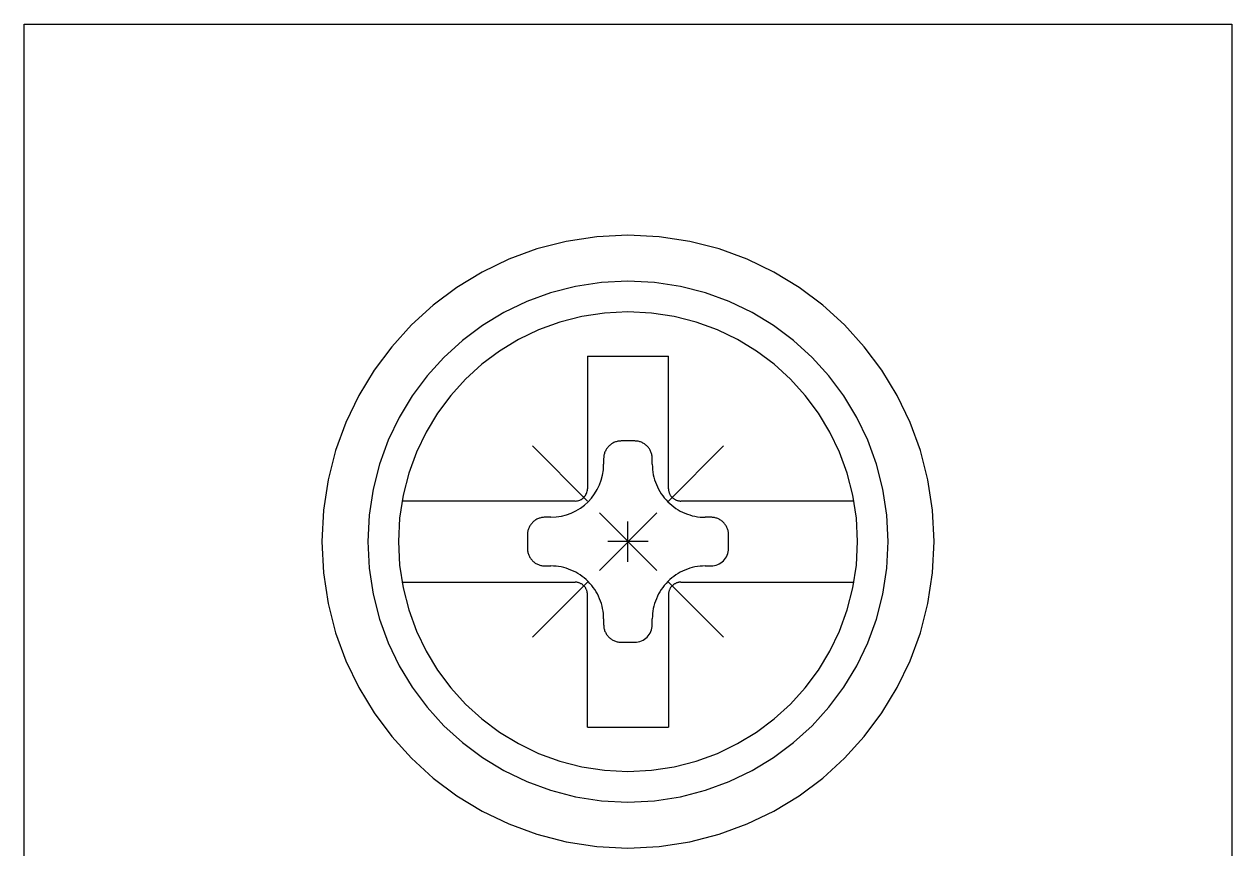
# Model space of a CAD drawing. Header units: millimetres. Extents: x 28713 to 59118, y -54378 to -19615.
# Drawn here: x 38067.56 to 38085.54, y -43643.88 to -43631.62 of the extents above; entities that cross this region are included whole.
import ezdxf

# ---------------------------------------------------------------- set-up
doc = ezdxf.new("R2010")
doc.units = ezdxf.units.MM
doc.header["$LTSCALE"] = 3

msp = doc.modelspace()

# ---------------------------------------------------------------- linework, layer by layer
for p, q in [((38067.564, -43711.097), (38067.564, -43631.616)), ((38067.564, -43631.616), (38085.536, -43631.616)), ((38085.536, -43631.616), (38085.536, -43711.097)), ((38076.55, -43634.755), (38076.084, -43634.778)), ((38077.016, -43634.778), (38076.55, -43634.755)), ((38076.55, -43634.755), (38076.55, -43634.755)), ((38075.632, -43634.847), (38075.195, -43634.959)), ((38076.084, -43634.778), (38075.632, -43634.847)), ((38077.468, -43634.847), (38077.016, -43634.778)), ((38077.905, -43634.959), (38077.468, -43634.847)), ((38074.777, -43635.112), (38074.378, -43635.304)), ((38075.195, -43634.959), (38074.777, -43635.112)), ((38078.324, -43635.112), (38077.905, -43634.959)), ((38078.722, -43635.304), (38078.324, -43635.112)), ((38074.378, -43635.304), (38074.003, -43635.532)), ((38076.154, -43635.458), (38075.77, -43635.517)), ((38076.55, -43635.438), (38076.154, -43635.458)), ((38076.946, -43635.458), (38076.55, -43635.438)), ((38076.55, -43635.438), (38076.55, -43635.438)), ((38077.331, -43635.517), (38076.946, -43635.458)), ((38079.098, -43635.532), (38078.722, -43635.304)), ((38074.003, -43635.532), (38073.652, -43635.795)), ((38075.398, -43635.612), (38075.043, -43635.742)), ((38075.77, -43635.517), (38075.398, -43635.612)), ((38077.702, -43635.612), (38077.331, -43635.517)), ((38078.058, -43635.742), (38077.702, -43635.612)), ((38079.448, -43635.795), (38079.098, -43635.532)), ((38073.652, -43635.795), (38073.328, -43636.089)), ((38075.043, -43635.742), (38074.704, -43635.905)), ((38078.396, -43635.905), (38078.058, -43635.742)), ((38079.772, -43636.089), (38079.448, -43635.795)), ((38074.704, -43635.905), (38074.385, -43636.099)), ((38075.861, -43635.963), (38075.534, -43636.047)), ((38076.201, -43635.911), (38075.861, -43635.963)), ((38076.55, -43635.894), (38076.201, -43635.911)), ((38076.9, -43635.911), (38076.55, -43635.894)), ((38076.55, -43635.894), (38076.55, -43635.894)), ((38077.239, -43635.963), (38076.9, -43635.911)), ((38077.566, -43636.047), (38077.239, -43635.963)), ((38078.715, -43636.099), (38078.396, -43635.905)), ((38073.328, -43636.089), (38073.034, -43636.412)), ((38074.385, -43636.099), (38074.087, -43636.322)), ((38075.22, -43636.162), (38074.921, -43636.306)), ((38075.534, -43636.047), (38075.22, -43636.162)), ((38077.88, -43636.162), (38077.566, -43636.047)), ((38078.179, -43636.306), (38077.88, -43636.162)), ((38079.014, -43636.322), (38078.715, -43636.099)), ((38080.066, -43636.412), (38079.772, -43636.089)), ((38074.087, -43636.322), (38073.812, -43636.572)), ((38074.921, -43636.306), (38074.639, -43636.477)), ((38078.461, -43636.477), (38078.179, -43636.306)), ((38079.289, -43636.572), (38079.014, -43636.322)), ((38073.034, -43636.412), (38072.772, -43636.763)), ((38074.639, -43636.477), (38074.376, -43636.674)), ((38075.947, -43636.553), (38075.947, -43638.525)), ((38075.947, -43636.553), (38077.154, -43636.553)), ((38077.154, -43638.525), (38077.154, -43636.553)), ((38078.724, -43636.674), (38078.461, -43636.477)), ((38080.328, -43636.763), (38080.066, -43636.412)), ((38073.812, -43636.572), (38073.562, -43636.847)), ((38074.376, -43636.674), (38074.134, -43636.894)), ((38078.967, -43636.894), (38078.724, -43636.674)), ((38079.539, -43636.847), (38079.289, -43636.572)), ((38072.772, -43636.763), (38072.544, -43637.139)), ((38073.562, -43636.847), (38073.339, -43637.145)), ((38074.134, -43636.894), (38073.913, -43637.137)), ((38079.187, -43637.137), (38078.967, -43636.894)), ((38079.762, -43637.145), (38079.539, -43636.847)), ((38080.556, -43637.139), (38080.328, -43636.763)), ((38072.544, -43637.139), (38072.352, -43637.537)), ((38073.339, -43637.145), (38073.145, -43637.465)), ((38073.913, -43637.137), (38073.717, -43637.4)), ((38079.384, -43637.4), (38079.187, -43637.137)), ((38079.955, -43637.465), (38079.762, -43637.145)), ((38080.748, -43637.537), (38080.556, -43637.139)), ((38073.717, -43637.4), (38073.545, -43637.682)), ((38079.555, -43637.682), (38079.384, -43637.4)), ((38072.352, -43637.537), (38072.199, -43637.956)), ((38073.145, -43637.465), (38072.982, -43637.803)), ((38080.119, -43637.803), (38079.955, -43637.465)), ((38080.902, -43637.956), (38080.748, -43637.537)), ((38072.982, -43637.803), (38072.851, -43638.159)), ((38073.545, -43637.682), (38073.402, -43637.981)), ((38079.699, -43637.981), (38079.555, -43637.682)), ((38080.249, -43638.159), (38080.119, -43637.803)), ((38072.199, -43637.956), (38072.086, -43638.392)), ((38073.402, -43637.981), (38073.287, -43638.294)), ((38075.128, -43637.888), (38075.947, -43638.707)), ((38076.203, -43637.988), (38076.199, -43638)), ((38076.208, -43637.976), (38076.203, -43637.988)), ((38076.213, -43637.964), (38076.208, -43637.976)), ((38076.219, -43637.953), (38076.213, -43637.964)), ((38076.225, -43637.942), (38076.219, -43637.953)), ((38076.232, -43637.931), (38076.225, -43637.942)), ((38076.24, -43637.92), (38076.232, -43637.931)), ((38076.248, -43637.91), (38076.24, -43637.92)), ((38076.256, -43637.9), (38076.248, -43637.91)), ((38076.265, -43637.891), (38076.256, -43637.9)), ((38076.274, -43637.882), (38076.265, -43637.891)), ((38076.265, -43637.891), (38076.265, -43637.891)), ((38076.284, -43637.874), (38076.274, -43637.882)), ((38076.294, -43637.866), (38076.284, -43637.874)), ((38076.305, -43637.858), (38076.294, -43637.866)), ((38076.316, -43637.851), (38076.305, -43637.858)), ((38076.327, -43637.845), (38076.316, -43637.851)), ((38076.338, -43637.839), (38076.327, -43637.845)), ((38076.35, -43637.834), (38076.338, -43637.839)), ((38076.362, -43637.829), (38076.35, -43637.834)), ((38076.374, -43637.826), (38076.362, -43637.829)), ((38076.387, -43637.822), (38076.374, -43637.826)), ((38076.399, -43637.819), (38076.387, -43637.822)), ((38076.412, -43637.817), (38076.399, -43637.819)), ((38076.425, -43637.816), (38076.412, -43637.817)), ((38076.438, -43637.815), (38076.425, -43637.816)), ((38076.451, -43637.814), (38076.438, -43637.815)), ((38076.65, -43637.814), (38076.451, -43637.814)), ((38076.451, -43637.814), (38076.451, -43637.814)), ((38076.663, -43637.815), (38076.65, -43637.814)), ((38076.676, -43637.816), (38076.663, -43637.815)), ((38076.688, -43637.817), (38076.676, -43637.816)), ((38076.701, -43637.819), (38076.688, -43637.817)), ((38076.714, -43637.822), (38076.701, -43637.819)), ((38076.726, -43637.826), (38076.714, -43637.822)), ((38076.738, -43637.829), (38076.726, -43637.826)), ((38076.75, -43637.834), (38076.738, -43637.829)), ((38076.762, -43637.839), (38076.75, -43637.834)), ((38076.773, -43637.845), (38076.762, -43637.839)), ((38076.784, -43637.851), (38076.773, -43637.845)), ((38076.795, -43637.858), (38076.784, -43637.851)), ((38076.806, -43637.866), (38076.795, -43637.858)), ((38076.816, -43637.874), (38076.806, -43637.866)), ((38076.826, -43637.882), (38076.816, -43637.874)), ((38076.835, -43637.891), (38076.826, -43637.882)), ((38076.844, -43637.9), (38076.835, -43637.891)), ((38076.835, -43637.891), (38076.835, -43637.891)), ((38076.853, -43637.91), (38076.844, -43637.9)), ((38076.861, -43637.92), (38076.853, -43637.91)), ((38076.868, -43637.931), (38076.861, -43637.92)), ((38076.875, -43637.942), (38076.868, -43637.931)), ((38076.881, -43637.953), (38076.875, -43637.942)), ((38076.887, -43637.964), (38076.881, -43637.953)), ((38076.892, -43637.976), (38076.887, -43637.964)), ((38076.897, -43637.988), (38076.892, -43637.976)), ((38076.901, -43638), (38076.897, -43637.988)), ((38077.154, -43638.707), (38077.973, -43637.888)), ((38079.814, -43638.294), (38079.699, -43637.981)), ((38081.014, -43638.392), (38080.902, -43637.956)), ((38072.851, -43638.159), (38072.756, -43638.53)), ((38076.184, -43638.242), (38076.188, -43638.161)), ((38076.189, -43638.064), (38076.188, -43638.077)), ((38076.188, -43638.077), (38076.188, -43638.161)), ((38076.191, -43638.038), (38076.189, -43638.051)), ((38076.189, -43638.051), (38076.189, -43638.064)), ((38076.193, -43638.025), (38076.191, -43638.038)), ((38076.196, -43638.013), (38076.193, -43638.025)), ((38076.199, -43638), (38076.196, -43638.013)), ((38076.904, -43638.013), (38076.901, -43638)), ((38076.907, -43638.025), (38076.904, -43638.013)), ((38076.909, -43638.038), (38076.907, -43638.025)), ((38076.911, -43638.051), (38076.909, -43638.038)), ((38076.912, -43638.064), (38076.911, -43638.051)), ((38076.912, -43638.077), (38076.912, -43638.064)), ((38076.912, -43638.161), (38076.912, -43638.077)), ((38076.912, -43638.077), (38076.912, -43638.077)), ((38076.912, -43638.161), (38076.912, -43638.161)), ((38076.912, -43638.161), (38076.913, -43638.2)), ((38080.344, -43638.53), (38080.249, -43638.159)), ((38073.287, -43638.294), (38073.202, -43638.622)), ((38076.153, -43638.395), (38076.172, -43638.32)), ((38076.172, -43638.32), (38076.184, -43638.242)), ((38076.913, -43638.2), (38076.916, -43638.239)), ((38076.916, -43638.239), (38076.921, -43638.277)), ((38076.921, -43638.277), (38076.927, -43638.316)), ((38076.927, -43638.316), (38076.936, -43638.353)), ((38079.898, -43638.622), (38079.814, -43638.294)), ((38072.086, -43638.392), (38072.017, -43638.845)), ((38072.756, -43638.53), (38072.697, -43638.915)), ((38075.946, -43638.543), (38075.947, -43638.525)), ((38076.093, -43638.536), (38076.126, -43638.468)), ((38076.126, -43638.468), (38076.153, -43638.395)), ((38076.936, -43638.353), (38076.946, -43638.39)), ((38076.946, -43638.39), (38076.958, -43638.427)), ((38076.958, -43638.427), (38076.972, -43638.463)), ((38076.972, -43638.463), (38076.988, -43638.498)), ((38076.988, -43638.498), (38077.005, -43638.532)), ((38077.005, -43638.532), (38077.024, -43638.565)), ((38077.154, -43638.525), (38077.154, -43638.525)), ((38077.154, -43638.525), (38077.154, -43638.534)), ((38080.403, -43638.915), (38080.344, -43638.53)), ((38081.083, -43638.845), (38081.014, -43638.392)), ((38073.202, -43638.622), (38073.151, -43638.961)), ((38075.765, -43638.707), (38073.187, -43638.707)), ((38075.765, -43638.707), (38075.783, -43638.706)), ((38075.765, -43638.707), (38075.765, -43638.707)), ((38075.783, -43638.706), (38075.801, -43638.703)), ((38075.801, -43638.703), (38075.819, -43638.699)), ((38075.819, -43638.699), (38075.835, -43638.693)), ((38075.835, -43638.693), (38075.851, -43638.685)), ((38075.851, -43638.685), (38075.866, -43638.676)), ((38075.866, -43638.676), (38075.88, -43638.665)), ((38075.88, -43638.665), (38075.893, -43638.654)), ((38075.893, -43638.654), (38075.905, -43638.641)), ((38075.905, -43638.641), (38075.916, -43638.627)), ((38075.916, -43638.627), (38075.925, -43638.612)), ((38075.925, -43638.612), (38075.932, -43638.596)), ((38075.932, -43638.596), (38075.939, -43638.579)), ((38075.939, -43638.579), (38075.943, -43638.561)), ((38075.943, -43638.561), (38075.946, -43638.543)), ((38075.958, -43638.718), (38076.008, -43638.662)), ((38076.008, -43638.662), (38076.054, -43638.601)), ((38076.054, -43638.601), (38076.093, -43638.536)), ((38077.024, -43638.565), (38077.044, -43638.598)), ((38077.044, -43638.598), (38077.067, -43638.63)), ((38077.067, -43638.63), (38077.09, -43638.66)), ((38077.09, -43638.66), (38077.116, -43638.69)), ((38077.116, -43638.69), (38077.143, -43638.718)), ((38077.154, -43638.534), (38077.154, -43638.543)), ((38077.154, -43638.543), (38077.155, -43638.552)), ((38077.155, -43638.552), (38077.157, -43638.561)), ((38077.157, -43638.561), (38077.159, -43638.569)), ((38077.159, -43638.569), (38077.161, -43638.578)), ((38077.161, -43638.578), (38077.164, -43638.586)), ((38077.164, -43638.586), (38077.167, -43638.595)), ((38077.167, -43638.595), (38077.171, -43638.603)), ((38077.171, -43638.603), (38077.175, -43638.611)), ((38077.175, -43638.611), (38077.179, -43638.618)), ((38077.179, -43638.618), (38077.184, -43638.626)), ((38077.184, -43638.626), (38077.189, -43638.633)), ((38077.189, -43638.633), (38077.195, -43638.64)), ((38077.195, -43638.64), (38077.201, -43638.647)), ((38077.201, -43638.647), (38077.207, -43638.654)), ((38077.207, -43638.654), (38077.207, -43638.654)), ((38077.207, -43638.654), (38077.213, -43638.66)), ((38077.213, -43638.66), (38077.22, -43638.666)), ((38077.22, -43638.666), (38077.227, -43638.671)), ((38077.227, -43638.671), (38077.235, -43638.676)), ((38077.235, -43638.676), (38077.242, -43638.681)), ((38077.242, -43638.681), (38077.25, -43638.686)), ((38077.25, -43638.686), (38077.258, -43638.69)), ((38077.258, -43638.69), (38077.266, -43638.693)), ((38077.266, -43638.693), (38077.274, -43638.696)), ((38077.274, -43638.696), (38077.283, -43638.699)), ((38077.283, -43638.699), (38077.291, -43638.701)), ((38077.291, -43638.701), (38077.3, -43638.704)), ((38077.3, -43638.704), (38077.309, -43638.705)), ((38077.309, -43638.705), (38077.318, -43638.706)), ((38077.318, -43638.706), (38077.327, -43638.707)), ((38077.327, -43638.707), (38077.336, -43638.707)), ((38079.914, -43638.707), (38077.336, -43638.707)), ((38079.95, -43638.961), (38079.898, -43638.622)), ((38072.017, -43638.845), (38071.994, -43639.311)), ((38075.635, -43638.913), (38075.707, -43638.887)), ((38075.707, -43638.887), (38075.776, -43638.853)), ((38075.776, -43638.853), (38075.841, -43638.814)), ((38075.841, -43638.814), (38075.902, -43638.769)), ((38075.902, -43638.769), (38075.958, -43638.718)), ((38076.124, -43638.884), (38076.977, -43639.738)), ((38076.124, -43639.738), (38076.977, -43638.884)), ((38077.143, -43638.718), (38077.143, -43638.718)), ((38077.143, -43638.718), (38077.171, -43638.745)), ((38077.171, -43638.745), (38077.201, -43638.77)), ((38077.201, -43638.77), (38077.231, -43638.794)), ((38077.231, -43638.794), (38077.263, -43638.816)), ((38077.263, -43638.816), (38077.295, -43638.837)), ((38077.295, -43638.837), (38077.329, -43638.856)), ((38077.329, -43638.856), (38077.363, -43638.873)), ((38077.363, -43638.873), (38077.398, -43638.889)), ((38077.398, -43638.889), (38077.434, -43638.902)), ((38081.107, -43639.311), (38081.083, -43638.845)), ((38072.697, -43638.915), (38072.677, -43639.311)), ((38073.151, -43638.961), (38073.133, -43639.311)), ((38075.098, -43639.065), (38075.091, -43639.076)), ((38075.105, -43639.055), (38075.098, -43639.065)), ((38075.113, -43639.045), (38075.105, -43639.055)), ((38075.122, -43639.035), (38075.113, -43639.045)), ((38075.131, -43639.026), (38075.122, -43639.035)), ((38075.14, -43639.016), (38075.131, -43639.026)), ((38075.131, -43639.026), (38075.131, -43639.026)), ((38075.15, -43639.008), (38075.14, -43639.016)), ((38075.16, -43639), (38075.15, -43639.008)), ((38075.17, -43638.993), (38075.16, -43639)), ((38075.181, -43638.986), (38075.17, -43638.993)), ((38075.192, -43638.979), (38075.181, -43638.986)), ((38075.204, -43638.974), (38075.192, -43638.979)), ((38075.216, -43638.969), (38075.204, -43638.974)), ((38075.228, -43638.964), (38075.216, -43638.969)), ((38075.24, -43638.96), (38075.228, -43638.964)), ((38075.252, -43638.956), (38075.24, -43638.96)), ((38075.265, -43638.954), (38075.252, -43638.956)), ((38075.277, -43638.951), (38075.265, -43638.954)), ((38075.29, -43638.95), (38075.277, -43638.951)), ((38075.303, -43638.949), (38075.29, -43638.95)), ((38075.316, -43638.949), (38075.303, -43638.949)), ((38075.401, -43638.949), (38075.316, -43638.949)), ((38075.316, -43638.949), (38075.316, -43638.949)), ((38075.401, -43638.949), (38075.481, -43638.944)), ((38075.401, -43638.949), (38075.401, -43638.949)), ((38075.481, -43638.944), (38075.559, -43638.933)), ((38075.559, -43638.933), (38075.635, -43638.913)), ((38076.55, -43639.613), (38076.55, -43639.009)), ((38077.434, -43638.902), (38077.47, -43638.914)), ((38077.47, -43638.914), (38077.507, -43638.925)), ((38077.507, -43638.925), (38077.545, -43638.933)), ((38077.545, -43638.933), (38077.583, -43638.94)), ((38077.583, -43638.94), (38077.622, -43638.945)), ((38077.622, -43638.945), (38077.661, -43638.948)), ((38077.661, -43638.948), (38077.7, -43638.949)), ((38077.784, -43638.949), (38077.7, -43638.949)), ((38077.797, -43638.949), (38077.784, -43638.949)), ((38077.81, -43638.95), (38077.797, -43638.949)), ((38077.823, -43638.951), (38077.81, -43638.95)), ((38077.836, -43638.954), (38077.823, -43638.951)), ((38077.848, -43638.956), (38077.836, -43638.954)), ((38077.861, -43638.96), (38077.848, -43638.956)), ((38077.873, -43638.964), (38077.861, -43638.96)), ((38077.885, -43638.969), (38077.873, -43638.964)), ((38077.896, -43638.974), (38077.885, -43638.969)), ((38077.908, -43638.979), (38077.896, -43638.974)), ((38077.919, -43638.986), (38077.908, -43638.979)), ((38077.93, -43638.993), (38077.919, -43638.986)), ((38077.94, -43639), (38077.93, -43638.993)), ((38077.951, -43639.008), (38077.94, -43639)), ((38077.96, -43639.016), (38077.951, -43639.008)), ((38077.97, -43639.026), (38077.96, -43639.016)), ((38077.979, -43639.035), (38077.97, -43639.026)), ((38077.97, -43639.026), (38077.97, -43639.026)), ((38077.987, -43639.045), (38077.979, -43639.035)), ((38077.995, -43639.055), (38077.987, -43639.045)), ((38078.003, -43639.065), (38077.995, -43639.055)), ((38078.009, -43639.076), (38078.003, -43639.065)), ((38079.967, -43639.311), (38079.95, -43638.961)), ((38080.423, -43639.311), (38080.403, -43638.915)), ((38075.055, -43639.185), (38075.054, -43639.198)), ((38075.054, -43639.198), (38075.054, -43639.211)), ((38075.054, -43639.211), (38075.054, -43639.411)), ((38075.056, -43639.172), (38075.055, -43639.185)), ((38075.059, -43639.16), (38075.056, -43639.172)), ((38075.061, -43639.147), (38075.059, -43639.16)), ((38075.065, -43639.135), (38075.061, -43639.147)), ((38075.069, -43639.122), (38075.065, -43639.135)), ((38075.074, -43639.111), (38075.069, -43639.122)), ((38075.079, -43639.099), (38075.074, -43639.111)), ((38075.084, -43639.087), (38075.079, -43639.099)), ((38075.091, -43639.076), (38075.084, -43639.087)), ((38078.016, -43639.087), (38078.009, -43639.076)), ((38078.021, -43639.099), (38078.016, -43639.087)), ((38078.027, -43639.111), (38078.021, -43639.099)), ((38078.031, -43639.122), (38078.027, -43639.111)), ((38078.035, -43639.135), (38078.031, -43639.122)), ((38078.039, -43639.147), (38078.035, -43639.135)), ((38078.042, -43639.16), (38078.039, -43639.147)), ((38078.044, -43639.172), (38078.042, -43639.16)), ((38078.045, -43639.185), (38078.044, -43639.172)), ((38078.046, -43639.198), (38078.045, -43639.185)), ((38078.047, -43639.211), (38078.046, -43639.198)), ((38078.047, -43639.411), (38078.047, -43639.211)), ((38078.047, -43639.211), (38078.047, -43639.211)), ((38071.994, -43639.311), (38071.994, -43639.311)), ((38071.994, -43639.311), (38072.017, -43639.776)), ((38072.677, -43639.311), (38072.677, -43639.311)), ((38072.677, -43639.311), (38072.697, -43639.707)), ((38073.133, -43639.311), (38073.133, -43639.311)), ((38073.133, -43639.311), (38073.151, -43639.66)), ((38075.054, -43639.411), (38075.054, -43639.411)), ((38075.054, -43639.411), (38075.054, -43639.423)), ((38075.054, -43639.423), (38075.055, -43639.436)), ((38076.852, -43639.311), (38076.249, -43639.311)), ((38078.045, -43639.437), (38078.047, -43639.411)), ((38079.95, -43639.66), (38079.967, -43639.311)), ((38079.967, -43639.311), (38079.967, -43639.311)), ((38080.403, -43639.707), (38080.423, -43639.311)), ((38080.423, -43639.311), (38080.423, -43639.311)), ((38081.083, -43639.777), (38081.107, -43639.311)), ((38081.107, -43639.311), (38081.107, -43639.311)), ((38075.055, -43639.436), (38075.056, -43639.449)), ((38075.056, -43639.449), (38075.059, -43639.462)), ((38075.059, -43639.462), (38075.061, -43639.474)), ((38075.061, -43639.474), (38075.065, -43639.487)), ((38075.065, -43639.487), (38075.069, -43639.499)), ((38075.069, -43639.499), (38075.074, -43639.511)), ((38075.074, -43639.511), (38075.079, -43639.522)), ((38075.079, -43639.522), (38075.084, -43639.534)), ((38075.084, -43639.534), (38075.091, -43639.545)), ((38075.091, -43639.545), (38075.098, -43639.556)), ((38075.098, -43639.556), (38075.105, -43639.566)), ((38075.105, -43639.566), (38075.113, -43639.577)), ((38075.113, -43639.577), (38075.122, -43639.587)), ((38075.122, -43639.587), (38075.131, -43639.596)), ((38075.131, -43639.596), (38075.131, -43639.596)), ((38075.131, -43639.596), (38075.14, -43639.605)), ((38075.14, -43639.605), (38075.15, -43639.613)), ((38077.951, -43639.613), (38077.97, -43639.596)), ((38077.97, -43639.596), (38077.987, -43639.577)), ((38077.987, -43639.577), (38078.002, -43639.557)), ((38078.002, -43639.557), (38078.015, -43639.535)), ((38078.015, -43639.535), (38078.026, -43639.513)), ((38078.026, -43639.513), (38078.035, -43639.488)), ((38078.035, -43639.488), (38078.041, -43639.463)), ((38078.041, -43639.463), (38078.045, -43639.437)), ((38072.017, -43639.776), (38072.086, -43640.229)), ((38072.697, -43639.707), (38072.756, -43640.091)), ((38073.151, -43639.66), (38073.202, -43639.999)), ((38075.15, -43639.613), (38075.16, -43639.621)), ((38075.16, -43639.621), (38075.17, -43639.629)), ((38075.17, -43639.629), (38075.181, -43639.636)), ((38075.181, -43639.636), (38075.192, -43639.642)), ((38075.192, -43639.642), (38075.204, -43639.648)), ((38075.204, -43639.648), (38075.216, -43639.653)), ((38075.216, -43639.653), (38075.228, -43639.657)), ((38075.228, -43639.657), (38075.24, -43639.661)), ((38075.24, -43639.661), (38075.252, -43639.665)), ((38075.252, -43639.665), (38075.265, -43639.668)), ((38075.265, -43639.668), (38075.277, -43639.67)), ((38075.277, -43639.67), (38075.29, -43639.672)), ((38075.29, -43639.672), (38075.303, -43639.672)), ((38075.303, -43639.672), (38075.316, -43639.673)), ((38075.316, -43639.673), (38075.401, -43639.673)), ((38075.44, -43639.674), (38075.401, -43639.673)), ((38075.479, -43639.677), (38075.44, -43639.674)), ((38075.517, -43639.681), (38075.479, -43639.677)), ((38075.555, -43639.688), (38075.517, -43639.681)), ((38075.593, -43639.697), (38075.555, -43639.688)), ((38075.63, -43639.707), (38075.593, -43639.697)), ((38075.666, -43639.719), (38075.63, -43639.707)), ((38075.702, -43639.733), (38075.666, -43639.719)), ((38075.737, -43639.748), (38075.702, -43639.733)), ((38075.772, -43639.766), (38075.737, -43639.748)), ((38075.805, -43639.784), (38075.772, -43639.766)), ((38075.838, -43639.805), (38075.805, -43639.784)), ((38077.295, -43639.784), (38077.263, -43639.805)), ((38077.329, -43639.766), (38077.295, -43639.784)), ((38077.363, -43639.748), (38077.329, -43639.766)), ((38077.398, -43639.733), (38077.363, -43639.748)), ((38077.434, -43639.719), (38077.398, -43639.733)), ((38077.47, -43639.707), (38077.434, -43639.719)), ((38077.507, -43639.697), (38077.47, -43639.707)), ((38077.545, -43639.688), (38077.507, -43639.697)), ((38077.583, -43639.681), (38077.545, -43639.688)), ((38077.622, -43639.677), (38077.583, -43639.681)), ((38077.661, -43639.674), (38077.622, -43639.677)), ((38077.7, -43639.673), (38077.661, -43639.674)), ((38077.7, -43639.673), (38077.784, -43639.673)), ((38077.7, -43639.673), (38077.7, -43639.673)), ((38077.784, -43639.673), (38077.811, -43639.671)), ((38077.784, -43639.673), (38077.784, -43639.673)), ((38077.811, -43639.671), (38077.837, -43639.668)), ((38077.837, -43639.668), (38077.862, -43639.661)), ((38077.862, -43639.661), (38077.886, -43639.652)), ((38077.886, -43639.652), (38077.909, -43639.641)), ((38077.909, -43639.641), (38077.931, -43639.628)), ((38077.931, -43639.628), (38077.951, -43639.613)), ((38079.898, -43639.999), (38079.95, -43639.66)), ((38080.344, -43640.091), (38080.403, -43639.707)), ((38081.014, -43640.229), (38081.083, -43639.777)), ((38073.187, -43639.914), (38075.765, -43639.914)), ((38075.128, -43640.733), (38075.947, -43639.914)), ((38075.773, -43639.915), (38075.765, -43639.914)), ((38075.782, -43639.915), (38075.773, -43639.915)), ((38075.791, -43639.916), (38075.782, -43639.915)), ((38075.8, -43639.918), (38075.791, -43639.916)), ((38075.809, -43639.92), (38075.8, -43639.918)), ((38075.818, -43639.922), (38075.809, -43639.92)), ((38075.826, -43639.925), (38075.818, -43639.922)), ((38075.834, -43639.928), (38075.826, -43639.925)), ((38075.842, -43639.932), (38075.834, -43639.928)), ((38075.869, -43639.827), (38075.838, -43639.805)), ((38075.85, -43639.936), (38075.842, -43639.932)), ((38075.858, -43639.94), (38075.85, -43639.936)), ((38075.866, -43639.945), (38075.858, -43639.94)), ((38075.873, -43639.95), (38075.866, -43639.945)), ((38075.9, -43639.851), (38075.869, -43639.827)), ((38075.88, -43639.956), (38075.873, -43639.95)), ((38075.887, -43639.961), (38075.88, -43639.956)), ((38075.894, -43639.968), (38075.887, -43639.961)), ((38075.9, -43639.974), (38075.894, -43639.968)), ((38075.894, -43639.968), (38075.894, -43639.968)), ((38075.929, -43639.876), (38075.9, -43639.851)), ((38075.958, -43639.904), (38075.929, -43639.876)), ((38075.984, -43639.932), (38075.958, -43639.904)), ((38075.958, -43639.904), (38075.958, -43639.904)), ((38076.01, -43639.961), (38075.984, -43639.932)), ((38076.034, -43639.992), (38076.01, -43639.961)), ((38077.09, -43639.961), (38077.067, -43639.992)), ((38077.116, -43639.932), (38077.09, -43639.961)), ((38077.143, -43639.904), (38077.116, -43639.932)), ((38077.171, -43639.876), (38077.143, -43639.904)), ((38077.143, -43639.904), (38077.143, -43639.904)), ((38077.154, -43639.914), (38077.973, -43640.733)), ((38077.201, -43639.851), (38077.171, -43639.876)), ((38077.231, -43639.827), (38077.201, -43639.851)), ((38077.207, -43639.968), (38077.201, -43639.974)), ((38077.213, -43639.961), (38077.207, -43639.968)), ((38077.207, -43639.968), (38077.207, -43639.968)), ((38077.22, -43639.956), (38077.213, -43639.961)), ((38077.227, -43639.95), (38077.22, -43639.956)), ((38077.235, -43639.945), (38077.227, -43639.95)), ((38077.263, -43639.805), (38077.231, -43639.827)), ((38077.242, -43639.94), (38077.235, -43639.945)), ((38077.25, -43639.936), (38077.242, -43639.94)), ((38077.258, -43639.932), (38077.25, -43639.936)), ((38077.266, -43639.928), (38077.258, -43639.932)), ((38077.274, -43639.925), (38077.266, -43639.928)), ((38077.283, -43639.922), (38077.274, -43639.925)), ((38077.291, -43639.92), (38077.283, -43639.922)), ((38077.3, -43639.918), (38077.291, -43639.92)), ((38077.309, -43639.916), (38077.3, -43639.918)), ((38077.318, -43639.915), (38077.309, -43639.916)), ((38077.327, -43639.915), (38077.318, -43639.915)), ((38077.336, -43639.914), (38077.327, -43639.915)), ((38077.336, -43639.914), (38077.336, -43639.914)), ((38077.336, -43639.914), (38079.914, -43639.914)), ((38072.756, -43640.091), (38072.851, -43640.462)), ((38073.202, -43639.999), (38073.287, -43640.327)), ((38075.906, -43639.981), (38075.9, -43639.974)), ((38075.911, -43639.988), (38075.906, -43639.981)), ((38075.916, -43639.995), (38075.911, -43639.988)), ((38075.921, -43640.003), (38075.916, -43639.995)), ((38075.925, -43640.011), (38075.921, -43640.003)), ((38075.929, -43640.019), (38075.925, -43640.011)), ((38075.933, -43640.027), (38075.929, -43640.019)), ((38075.936, -43640.035), (38075.933, -43640.027)), ((38075.939, -43640.043), (38075.936, -43640.035)), ((38075.941, -43640.052), (38075.939, -43640.043)), ((38075.943, -43640.061), (38075.941, -43640.052)), ((38075.945, -43640.07), (38075.943, -43640.061)), ((38075.946, -43640.079), (38075.945, -43640.07)), ((38075.947, -43640.088), (38075.946, -43640.079)), ((38075.947, -43640.097), (38075.947, -43640.088)), ((38075.947, -43640.097), (38075.947, -43640.097)), ((38075.947, -43642.069), (38075.947, -43640.097)), ((38076.056, -43640.023), (38076.034, -43639.992)), ((38076.076, -43640.056), (38076.056, -43640.023)), ((38076.095, -43640.089), (38076.076, -43640.056)), ((38076.113, -43640.124), (38076.095, -43640.089)), ((38076.128, -43640.159), (38076.113, -43640.124)), ((38076.988, -43640.124), (38076.972, -43640.159)), ((38077.005, -43640.089), (38076.988, -43640.124)), ((38077.024, -43640.056), (38077.005, -43640.089)), ((38077.044, -43640.023), (38077.024, -43640.056)), ((38077.067, -43639.992), (38077.044, -43640.023)), ((38077.155, -43640.07), (38077.154, -43640.079)), ((38077.154, -43640.079), (38077.154, -43640.088)), ((38077.154, -43640.088), (38077.154, -43640.097)), ((38077.154, -43640.097), (38077.154, -43642.069)), ((38077.157, -43640.061), (38077.155, -43640.07)), ((38077.159, -43640.052), (38077.157, -43640.061)), ((38077.161, -43640.043), (38077.159, -43640.052)), ((38077.164, -43640.035), (38077.161, -43640.043)), ((38077.167, -43640.027), (38077.164, -43640.035)), ((38077.171, -43640.019), (38077.167, -43640.027)), ((38077.175, -43640.011), (38077.171, -43640.019)), ((38077.179, -43640.003), (38077.175, -43640.011)), ((38077.184, -43639.995), (38077.179, -43640.003)), ((38077.189, -43639.988), (38077.184, -43639.995)), ((38077.195, -43639.981), (38077.189, -43639.988)), ((38077.201, -43639.974), (38077.195, -43639.981)), ((38079.814, -43640.327), (38079.898, -43639.999)), ((38080.249, -43640.462), (38080.344, -43640.091)), ((38072.086, -43640.229), (38072.199, -43640.665)), ((38073.287, -43640.327), (38073.402, -43640.641)), ((38076.142, -43640.195), (38076.128, -43640.159)), ((38076.154, -43640.231), (38076.142, -43640.195)), ((38076.164, -43640.268), (38076.154, -43640.231)), ((38076.173, -43640.306), (38076.164, -43640.268)), ((38076.18, -43640.344), (38076.173, -43640.306)), ((38076.927, -43640.306), (38076.921, -43640.344)), ((38076.936, -43640.268), (38076.927, -43640.306)), ((38076.946, -43640.231), (38076.936, -43640.268)), ((38076.958, -43640.195), (38076.946, -43640.231)), ((38076.972, -43640.159), (38076.958, -43640.195)), ((38079.699, -43640.641), (38079.814, -43640.327)), ((38080.902, -43640.666), (38081.014, -43640.229)), ((38072.851, -43640.462), (38072.982, -43640.818)), ((38076.184, -43640.382), (38076.18, -43640.344)), ((38076.187, -43640.421), (38076.184, -43640.382)), ((38076.188, -43640.46), (38076.187, -43640.421)), ((38076.188, -43640.46), (38076.188, -43640.545)), ((38076.188, -43640.46), (38076.188, -43640.46)), ((38076.913, -43640.421), (38076.912, -43640.46)), ((38076.912, -43640.545), (38076.912, -43640.46)), ((38076.916, -43640.382), (38076.913, -43640.421)), ((38076.921, -43640.344), (38076.916, -43640.382)), ((38080.119, -43640.818), (38080.249, -43640.462)), ((38072.199, -43640.665), (38072.352, -43641.084)), ((38073.402, -43640.641), (38073.545, -43640.939)), ((38076.188, -43640.545), (38076.188, -43640.545)), ((38076.188, -43640.545), (38076.189, -43640.558)), ((38076.189, -43640.558), (38076.189, -43640.571)), ((38076.189, -43640.571), (38076.191, -43640.584)), ((38076.191, -43640.584), (38076.193, -43640.596)), ((38076.193, -43640.596), (38076.196, -43640.609)), ((38076.196, -43640.609), (38076.199, -43640.621)), ((38076.199, -43640.621), (38076.203, -43640.633)), ((38076.203, -43640.633), (38076.208, -43640.645)), ((38076.208, -43640.645), (38076.213, -43640.657)), ((38076.213, -43640.657), (38076.219, -43640.668)), ((38076.219, -43640.668), (38076.225, -43640.68)), ((38076.225, -43640.68), (38076.232, -43640.691)), ((38076.867, -43640.692), (38076.88, -43640.67)), ((38076.88, -43640.67), (38076.892, -43640.647)), ((38076.892, -43640.647), (38076.9, -43640.623)), ((38076.9, -43640.623), (38076.907, -43640.598)), ((38076.907, -43640.598), (38076.911, -43640.572)), ((38076.911, -43640.572), (38076.912, -43640.545)), ((38079.555, -43640.939), (38079.699, -43640.641)), ((38080.748, -43641.084), (38080.902, -43640.666)), ((38072.982, -43640.818), (38073.145, -43641.157)), ((38076.232, -43640.691), (38076.24, -43640.701)), ((38076.24, -43640.701), (38076.248, -43640.711)), ((38076.248, -43640.711), (38076.256, -43640.721)), ((38076.256, -43640.721), (38076.265, -43640.731)), ((38076.265, -43640.731), (38076.265, -43640.731)), ((38076.265, -43640.731), (38076.274, -43640.739)), ((38076.274, -43640.739), (38076.284, -43640.748)), ((38076.284, -43640.748), (38076.294, -43640.756)), ((38076.294, -43640.756), (38076.305, -43640.763)), ((38076.305, -43640.763), (38076.316, -43640.77)), ((38076.316, -43640.77), (38076.327, -43640.776)), ((38076.327, -43640.776), (38076.338, -43640.782)), ((38076.338, -43640.782), (38076.35, -43640.787)), ((38076.35, -43640.787), (38076.362, -43640.792)), ((38076.362, -43640.792), (38076.374, -43640.796)), ((38076.374, -43640.796), (38076.387, -43640.799)), ((38076.387, -43640.799), (38076.399, -43640.802)), ((38076.399, -43640.802), (38076.412, -43640.804)), ((38076.412, -43640.804), (38076.425, -43640.806)), ((38076.425, -43640.806), (38076.438, -43640.807)), ((38076.438, -43640.807), (38076.451, -43640.807)), ((38076.451, -43640.807), (38076.65, -43640.807)), ((38076.65, -43640.807), (38076.677, -43640.806)), ((38076.65, -43640.807), (38076.65, -43640.807)), ((38076.677, -43640.806), (38076.703, -43640.802)), ((38076.703, -43640.802), (38076.728, -43640.795)), ((38076.728, -43640.795), (38076.752, -43640.787)), ((38076.752, -43640.787), (38076.775, -43640.776)), ((38076.775, -43640.776), (38076.796, -43640.762)), ((38076.796, -43640.762), (38076.817, -43640.747)), ((38076.817, -43640.747), (38076.835, -43640.731)), ((38076.835, -43640.731), (38076.852, -43640.712)), ((38076.852, -43640.712), (38076.867, -43640.692)), ((38079.955, -43641.157), (38080.119, -43640.818)), ((38073.545, -43640.939), (38073.717, -43641.221)), ((38079.384, -43641.221), (38079.555, -43640.939)), ((38072.352, -43641.084), (38072.544, -43641.482)), ((38073.145, -43641.157), (38073.339, -43641.476)), ((38073.717, -43641.221), (38073.913, -43641.484)), ((38079.187, -43641.484), (38079.384, -43641.221)), ((38079.762, -43641.476), (38079.955, -43641.157)), ((38080.556, -43641.482), (38080.748, -43641.084)), ((38072.544, -43641.482), (38072.772, -43641.858)), ((38073.339, -43641.476), (38073.562, -43641.774)), ((38073.913, -43641.484), (38074.134, -43641.727)), ((38078.967, -43641.727), (38079.187, -43641.484)), ((38079.539, -43641.774), (38079.762, -43641.476)), ((38080.328, -43641.858), (38080.556, -43641.482)), ((38074.134, -43641.727), (38074.376, -43641.948)), ((38078.724, -43641.948), (38078.967, -43641.727)), ((38072.772, -43641.858), (38073.034, -43642.209)), ((38073.562, -43641.774), (38073.812, -43642.049)), ((38079.289, -43642.049), (38079.539, -43641.774)), ((38080.066, -43642.209), (38080.328, -43641.858)), ((38073.812, -43642.049), (38074.087, -43642.299)), ((38074.376, -43641.948), (38074.639, -43642.144)), ((38075.947, -43642.069), (38077.154, -43642.069)), ((38078.461, -43642.144), (38078.724, -43641.948)), ((38079.014, -43642.299), (38079.289, -43642.049)), ((38073.034, -43642.209), (38073.328, -43642.532)), ((38074.087, -43642.299), (38074.385, -43642.522)), ((38074.639, -43642.144), (38074.921, -43642.315)), ((38078.179, -43642.315), (38078.461, -43642.144)), ((38078.715, -43642.522), (38079.014, -43642.299)), ((38079.772, -43642.533), (38080.066, -43642.209)), ((38074.921, -43642.315), (38075.22, -43642.459)), ((38075.22, -43642.459), (38075.534, -43642.574)), ((38077.566, -43642.574), (38077.88, -43642.459)), ((38077.88, -43642.459), (38078.179, -43642.315)), ((38073.328, -43642.532), (38073.652, -43642.826)), ((38074.385, -43642.522), (38074.704, -43642.716)), ((38075.534, -43642.574), (38075.861, -43642.658)), ((38075.861, -43642.658), (38076.201, -43642.71)), ((38076.9, -43642.71), (38077.239, -43642.658)), ((38077.239, -43642.658), (38077.566, -43642.574)), ((38078.396, -43642.716), (38078.715, -43642.522)), ((38079.448, -43642.826), (38079.772, -43642.533)), ((38073.652, -43642.826), (38074.003, -43643.089)), ((38074.704, -43642.716), (38075.043, -43642.879)), ((38076.201, -43642.71), (38076.55, -43642.728)), ((38076.55, -43642.728), (38076.9, -43642.71)), ((38076.55, -43642.728), (38076.55, -43642.728)), ((38078.058, -43642.879), (38078.396, -43642.716)), ((38079.098, -43643.089), (38079.448, -43642.826)), ((38075.043, -43642.879), (38075.398, -43643.009)), ((38075.398, -43643.009), (38075.77, -43643.105)), ((38077.331, -43643.105), (38077.702, -43643.009)), ((38077.702, -43643.009), (38078.058, -43642.879)), ((38074.003, -43643.089), (38074.378, -43643.317)), ((38075.77, -43643.105), (38076.154, -43643.164)), ((38076.154, -43643.164), (38076.55, -43643.184)), ((38076.55, -43643.184), (38076.946, -43643.164)), ((38076.55, -43643.184), (38076.55, -43643.184)), ((38076.946, -43643.164), (38077.331, -43643.105)), ((38078.722, -43643.317), (38079.098, -43643.089)), ((38074.378, -43643.317), (38074.777, -43643.509)), ((38078.324, -43643.509), (38078.722, -43643.317)), ((38074.777, -43643.509), (38075.195, -43643.662)), ((38077.905, -43643.662), (38078.324, -43643.509)), ((38075.195, -43643.662), (38075.632, -43643.774)), ((38077.468, -43643.774), (38077.905, -43643.662)), ((38075.632, -43643.774), (38076.084, -43643.843)), ((38076.084, -43643.843), (38076.55, -43643.867)), ((38076.55, -43643.867), (38077.016, -43643.843)), ((38076.55, -43643.867), (38076.55, -43643.867)), ((38077.016, -43643.843), (38077.468, -43643.774))]:
    msp.add_line(p, q)

doc.saveas('drawing.dxf')
